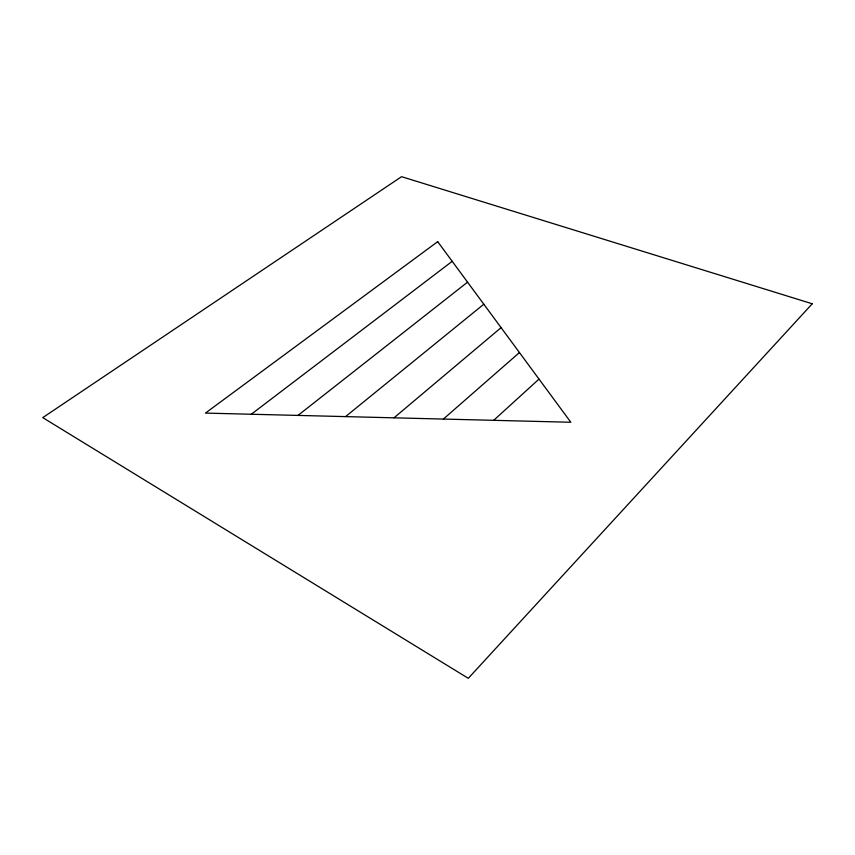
<?xml version="1.0" encoding="UTF-8"?>
<svg xmlns="http://www.w3.org/2000/svg" width="855" height="855" viewBox="0 0 855 855"><rect width="100%" height="100%" fill="white"/><g stroke="black" fill="none" stroke-linecap="round" stroke-linejoin="round"><path stroke-width="1.28" d="M493.688 420.329L539.013 379.107M443.371 419.068L519.445 352.559M393.995 417.828L501.083 327.647M345.548 416.609L483.812 304.22M297.978 415.423L467.546 282.161M251.285 414.248L452.199 261.331M812.25 303.771L468.294 678.325L42.75 417.625L401.561 176.675L812.25 303.771M437.696 241.655L205.435 413.093L570.83 422.263L437.696 241.655"/></g></svg>
